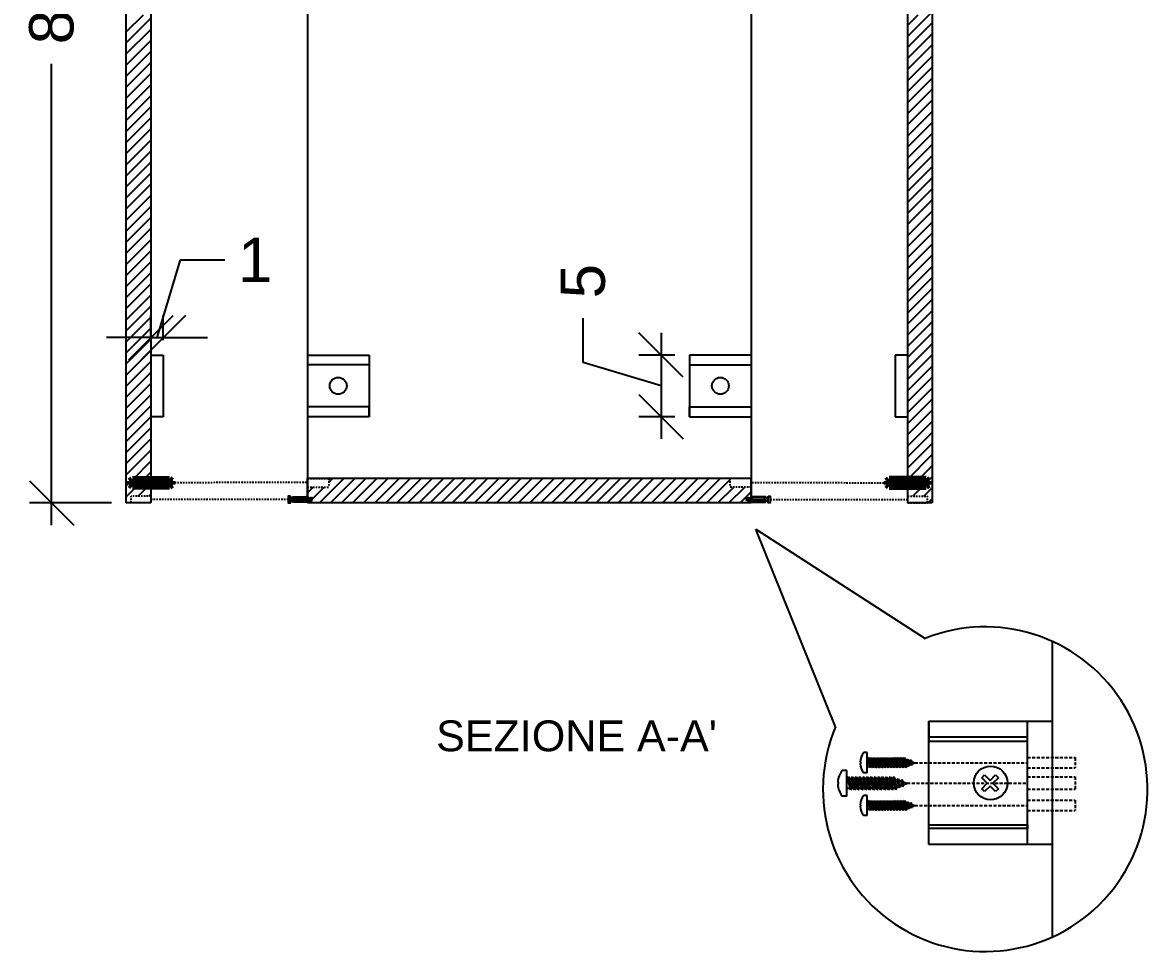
# Model space of a CAD drawing. Header units: millimetres. Extents: x 923 to 1322, y 1688 to 1967.
# Drawn here: x 1074.1 to 1165.4, y 1815.6 to 1891 of the extents above; entities that cross this region are included whole.
import ezdxf

# ---------------------------------------------------------------- set-up
doc = ezdxf.new("R2010")
doc.units = ezdxf.units.MM
doc.linetypes.add('HIDDEN', pattern=[0.375, 0.25, -0.125])
doc.linetypes.add('HIDDEN2', pattern=[0.1875, 0.125, -0.0625])
for name, color, linetype in [('ARREDI', 1, 'Continuous'), ('CAMPITURE', 4, 'Continuous'), ('DETTAGLI', 9, 'Continuous'), ('QUOTE', 3, 'Continuous'), ('TRATTEGGIO', 5, 'HIDDEN'), ('VITI E CERNIERE', 8, 'Continuous')]:
    doc.layers.add(name, color=color, linetype=linetype)
doc.styles.add('ARIAL', font='arial.ttf')
doc.dimstyles.new('TICK_36', dxfattribs={"dimtxt": 3.6, "dimasz": 3.6, "dimexe": 1.8, "dimexo": 1.2, "dimgap": 1.8, "dimtad": 0, "dimdec": 0, "dimzin": 0, "dimdsep": 46, "dimtxsty": 'ARIAL', "dimblk": 'OBLIQUE', "dimcen": 1.8, "dimdle": 1.8, "dimclrd": 256, "dimclrt": 256, "dimadec": 0, "dimazin": 0, "dimtfac": 1, "dimtdec": 0, "dimtmove": 1, "dimatfit": 3, "dimldrblk": 'OPEN90', "dimfxl": 1, "dimtfill": 1, "dimtolj": 1, "dimtzin": 0, "dimarcsym": 0})

# ---------------------------------------------------------------- blocks, each defined once
blk = doc.blocks.new('vitetassello')
at = {"layer": 'VITI E CERNIERE'}
for p, q in [((-0.13, 0.382), (-0.13, 1.582)), ((-0.13, 1.582), (-0.056, 1.582)), ((-0.13, 1.502), (0.312, 1.502)), ((-0.091, 0.462), (-0.091, 1.502)), ((-0.056, 1.758), (-0.056, 1.582)), ((-0.056, 1.582), (0.227, 1.582)), ((0.058, 0.462), (0.058, 1.502)), ((0.128, 0.462), (0.128, 1.502)), ((0.227, 1.582), (0.239, 1.582)), ((0.239, 1.758), (0.239, 1.582)), ((0.239, 1.582), (0.312, 1.582)), ((0.27, 1.502), (0.27, 0.462)), ((0.312, 1.582), (0.312, 0.382)), ((0.312, 1.502), (0.312, 1.502)), ((-0.13, 0.462), (0.312, 0.462)), ((0.312, 0.382), (-0.13, 0.382)), ((0, 0.348), (0, 0.271)), ((0, 0.212), (0, 0.136)), ((0, 0.077), (0, 0)), ((0.093, 0.462), (0.058, 0.462)), ((0.076, 0.462), (0.111, 0.462)), ((0.093, 0.462), (0.128, 0.462)), ((0.186, 0.382), (0.186, 0.357)), ((0.186, 0.298), (0.186, 0.221)), ((0.186, 0.162), (0.186, 0.086)), ((0.186, 0), (0.186, 0.027)), ((0, 0), (0.186, 0))]:
    blk.add_line(p, q, dxfattribs=at)
blk.add_lwpolyline([(0.364, 1.758), (0.364, 1.935), (-0.181, 1.935), (-0.181, 1.758)], close=True, dxfattribs=at)
for points in [[(-0.057, 0.271), (0, 0.212), (0.186, 0.162), (0.243, 0.162), (-0.057, 0.271), (0, 0.271), (0.186, 0.221), (0.243, 0.162)], [(-0.057, 0.136), (0, 0.077), (0.186, 0.027), (0.243, 0.027), (-0.057, 0.136), (0, 0.136), (0.186, 0.086), (0.243, 0.027)], [(-0.033, 0.382), (0, 0.348), (0.186, 0.298), (0.243, 0.298), (0.012, 0.382)], [(0.093, 0.382), (0.186, 0.357), (0.243, 0.298)]]:
    blk.add_lwpolyline(points, dxfattribs=at)
blk = doc.blocks.new('tassello')
at = {"layer": 'VITI E CERNIERE', "linetype": 'ByBlock', "lineweight": 100}
for p, q in [((0, 0.51), (0.21, 0.7)), ((0, 0.51), (0, 0.18)), ((0.21, 0), (0, 0.18)), ((0.21, 0.7), (3.71, 0.7)), ((0.21, 0.7), (0.21, 0)), ((0.21, 0.7), (0.21, 0.52)), ((0.21, 0.52), (0.75, 0.52)), ((0.21, 0.35), (0.9, 0.35)), ((0.9, 0.17), (0.21, 0.17)), ((0.75, 0.52), (3.71, 0.52)), ((0.9, 0.35), (0.9, 0.35)), ((0.9, 0.35), (3.71, 0.35)), ((0.9, 0.17), (3.71, 0.17)), ((3.92, 0.51), (3.71, 0.7)), ((3.71, 0.7), (3.71, 0)), ((3.71, 0), (3.92, 0.18)), ((3.92, 0.51), (3.92, 0.18)), ((3.71, 0), (0.21, 0))]:
    blk.add_line(p, q, dxfattribs=at)
blk = doc.blocks.new('_Oblique')
at = {"color": 0, "linetype": 'ByBlock', "lineweight": -2}
blk.add_line((-0.5, -0.5), (0.5, 0.5), dxfattribs=at)
blk = doc.blocks.new('*D139')
at = {"layer": 'Defpoints', "color": 0, "transparency": 16777216}
for p in [(1082.511, 1932.01), (1076.455, 1852.01), (1082.511, 1852.01)]:
    blk.add_point(p, dxfattribs=at)
at = {"layer": 'QUOTE', "lineweight": -2, "transparency": 16777216}
for p, q in [((1076.455, 1933.81), (1076.455, 1896.385)), ((1076.455, 1850.21), (1076.455, 1887.635))]:
    blk.add_line(p, q, dxfattribs=at)
at = {"layer": 'QUOTE', "color": 0, "lineweight": -2, "transparency": 16777216}
for p, q in [((1081.311, 1932.01), (1074.655, 1932.01)), ((1081.311, 1852.01), (1074.655, 1852.01))]:
    blk.add_line(p, q, dxfattribs=at)
at = {"layer": 'QUOTE', "lineweight": -2, "transparency": 16777216, "xscale": 3.6, "yscale": 3.6, "zscale": 3.6}
for p, rotation in [((1076.455, 1932.01), 90), ((1076.455, 1852.01), 270)]:
    blk.add_blockref('_Oblique', p, dxfattribs=dict(at, rotation=rotation))
at = {"layer": 'QUOTE', "transparency": 16777216, "insert": (1076.455, 1892.01), "char_height": 3.6, "attachment_point": 5, "rotation": 90, "style": 'ARIAL', "bg_fill": 3, "box_fill_scale": 1.1, "bg_fill_color": 256, "bg_fill_true_color": 13158600, "bg_fill_transparency": 0}
blk.add_mtext('\\A1;80', dxfattribs=at)
blk = doc.blocks.new('_Open90')
at = {"color": 0, "linetype": 'ByBlock', "lineweight": -2}
for p, q in [((-0.5, 0.5), (0, 0)), ((0, 0), (-1, 0)), ((0, 0), (-0.5, -0.5))]:
    blk.add_line(p, q, dxfattribs=at)
blk = doc.blocks.new('*D142')
at = {"layer": 'Defpoints', "color": 0, "transparency": 16777216}
for p in [(1085.511, 1865.424), (1084.511, 1864.01), (1085.511, 1864.01)]:
    blk.add_point(p, dxfattribs=at)
at = {"layer": 'QUOTE', "lineweight": -2, "transparency": 16777216}
for p, q in [((1085.011, 1865.424), (1086.903, 1871.731)), ((1086.903, 1871.731), (1090.503, 1871.731)), ((1084.511, 1865.424), (1080.911, 1865.424)), ((1084.511, 1865.424), (1085.511, 1865.424)), ((1084.511, 1865.424), (1085.511, 1865.424)), ((1085.511, 1865.424), (1089.111, 1865.424))]:
    blk.add_line(p, q, dxfattribs=at)
at = {"layer": 'QUOTE', "color": 0, "lineweight": -2, "transparency": 16777216}
for p, q in [((1084.511, 1865.21), (1084.511, 1867.224)), ((1085.511, 1865.21), (1085.511, 1867.224))]:
    blk.add_line(p, q, dxfattribs=at)
at = {"layer": 'QUOTE', "lineweight": -2, "transparency": 16777216, "xscale": 3.6, "yscale": 3.6, "zscale": 3.6}
blk.add_blockref('_Oblique', (1084.511, 1865.424), dxfattribs=at)
at = {"layer": 'QUOTE', "lineweight": -2, "transparency": 16777216, "xscale": 3.6, "yscale": 3.6, "zscale": 3.6, "rotation": 180}
blk.add_blockref('_Oblique', (1085.511, 1865.424), dxfattribs=at)
at = {"layer": 'QUOTE', "transparency": 16777216, "insert": (1092.966, 1871.731), "char_height": 3.6, "attachment_point": 5, "style": 'ARIAL', "bg_fill": 3, "box_fill_scale": 1.1, "bg_fill_color": 256, "bg_fill_true_color": 13158600, "bg_fill_transparency": 0}
blk.add_mtext('\\A1;1', dxfattribs=at)
blk = doc.blocks.new('*D143')
at = {"layer": 'Defpoints', "color": 0, "transparency": 16777216}
for p in [(1128.206, 1864.01), (1125.897, 1859.01), (1128.206, 1859.01)]:
    blk.add_point(p, dxfattribs=at)
at = {"layer": 'QUOTE', "lineweight": -2, "transparency": 16777216}
for p, q in [((1119.567, 1863.409), (1119.567, 1867.009)), ((1125.897, 1865.81), (1125.897, 1857.21)), ((1125.897, 1861.51), (1119.567, 1863.409))]:
    blk.add_line(p, q, dxfattribs=at)
at = {"layer": 'QUOTE', "color": 0, "lineweight": -2, "transparency": 16777216}
for p, q in [((1127.006, 1864.01), (1124.097, 1864.01)), ((1127.006, 1859.01), (1124.097, 1859.01))]:
    blk.add_line(p, q, dxfattribs=at)
at = {"layer": 'QUOTE', "lineweight": -2, "transparency": 16777216, "xscale": 3.6, "yscale": 3.6, "zscale": 3.6}
for p, rotation in [((1125.897, 1864.01), 90), ((1125.897, 1859.01), 270)]:
    blk.add_blockref('_Oblique', p, dxfattribs=dict(at, rotation=rotation))
at = {"layer": 'QUOTE', "transparency": 16777216, "insert": (1119.567, 1870.003), "char_height": 3.6, "attachment_point": 5, "rotation": 90, "style": 'ARIAL', "bg_fill": 3, "box_fill_scale": 1.1, "bg_fill_color": 256, "bg_fill_true_color": 13158600, "bg_fill_transparency": 0}
blk.add_mtext('\\A1;5', dxfattribs=at)

msp = doc.modelspace()

# ---------------------------------------------------------------- linework, layer by layer
for p, q in [((1142.625, 1831.757), (1142.334, 1831.757)), ((1142.625, 1830.117), (1142.625, 1831.757)), ((1142.1, 1831.002), (1142.044, 1831.002)), ((1142.1, 1830.871), (1142.044, 1830.871)), ((1142.1, 1830.871), (1142.1, 1831.002)), ((1142.625, 1831.246), (1142.676, 1831.246)), ((1142.738, 1831.354), (1142.676, 1831.246)), ((1142.676, 1831.246), (1142.814, 1830.628)), ((1142.738, 1831.354), (1142.801, 1831.246)), ((1142.876, 1830.52), (1142.738, 1831.354)), ((1142.801, 1831.246), (1142.917, 1831.246)), ((1142.938, 1830.628), (1142.801, 1831.246)), ((1142.979, 1831.354), (1142.917, 1831.246)), ((1142.917, 1831.246), (1143.055, 1830.628)), ((1142.979, 1831.354), (1143.042, 1831.246)), ((1143.117, 1830.52), (1142.979, 1831.354)), ((1143.042, 1831.246), (1143.158, 1831.246)), ((1143.18, 1830.628), (1143.042, 1831.246)), ((1143.221, 1831.354), (1143.158, 1831.246)), ((1143.158, 1831.246), (1143.296, 1830.628)), ((1143.221, 1831.354), (1143.283, 1831.246)), ((1143.358, 1830.52), (1143.221, 1831.354)), ((1143.283, 1831.246), (1143.399, 1831.246)), ((1143.421, 1830.628), (1143.283, 1831.246)), ((1143.462, 1831.354), (1143.399, 1831.246)), ((1143.399, 1831.246), (1143.537, 1830.628)), ((1143.462, 1831.354), (1143.524, 1831.246)), ((1143.599, 1830.52), (1143.462, 1831.354)), ((1143.524, 1831.246), (1143.64, 1831.246)), ((1143.662, 1830.628), (1143.524, 1831.246)), ((1143.703, 1831.354), (1143.64, 1831.246)), ((1143.64, 1831.246), (1143.778, 1830.628)), ((1143.703, 1831.354), (1143.765, 1831.246)), ((1143.841, 1830.52), (1143.703, 1831.354)), ((1143.765, 1831.246), (1143.882, 1831.246)), ((1143.903, 1830.628), (1143.765, 1831.246)), ((1143.944, 1831.354), (1143.882, 1831.246)), ((1143.882, 1831.246), (1144.019, 1830.628)), ((1143.944, 1831.354), (1144.006, 1831.246)), ((1144.082, 1830.52), (1143.944, 1831.354)), ((1144.006, 1831.246), (1144.123, 1831.246)), ((1144.144, 1830.628), (1144.006, 1831.246)), ((1144.185, 1831.354), (1144.123, 1831.246)), ((1144.123, 1831.246), (1144.261, 1830.628)), ((1144.185, 1831.354), (1144.248, 1831.246)), ((1144.323, 1830.52), (1144.185, 1831.354)), ((1144.248, 1831.246), (1144.364, 1831.246)), ((1144.385, 1830.628), (1144.248, 1831.246)), ((1144.426, 1831.354), (1144.364, 1831.246)), ((1144.364, 1831.246), (1144.502, 1830.628)), ((1144.426, 1831.354), (1144.489, 1831.246)), ((1144.564, 1830.52), (1144.426, 1831.354)), ((1144.489, 1831.246), (1144.605, 1831.246)), ((1144.627, 1830.628), (1144.489, 1831.246)), ((1144.667, 1831.354), (1144.605, 1831.246)), ((1144.605, 1831.246), (1144.743, 1830.628)), ((1144.668, 1831.354), (1144.73, 1831.246)), ((1144.805, 1830.52), (1144.668, 1831.354)), ((1144.73, 1831.246), (1144.846, 1831.246)), ((1144.868, 1830.628), (1144.73, 1831.246)), ((1144.909, 1831.354), (1144.846, 1831.246)), ((1144.846, 1831.246), (1144.984, 1830.628)), ((1144.909, 1831.354), (1144.971, 1831.246)), ((1145.046, 1830.52), (1144.909, 1831.354)), ((1144.971, 1831.246), (1145.087, 1831.246)), ((1145.109, 1830.628), (1144.971, 1831.246)), ((1145.15, 1831.354), (1145.087, 1831.246)), ((1145.087, 1831.246), (1145.225, 1830.628)), ((1145.15, 1831.354), (1145.212, 1831.246)), ((1145.288, 1830.52), (1145.15, 1831.354)), ((1145.212, 1831.246), (1145.329, 1831.246)), ((1145.35, 1830.628), (1145.212, 1831.246)), ((1145.391, 1831.354), (1145.329, 1831.246)), ((1145.329, 1831.246), (1145.466, 1830.628)), ((1145.391, 1831.354), (1145.453, 1831.246)), ((1145.529, 1830.52), (1145.391, 1831.354)), ((1145.453, 1831.246), (1145.57, 1831.246)), ((1145.591, 1830.628), (1145.453, 1831.246)), ((1145.632, 1831.354), (1145.57, 1831.246)), ((1145.57, 1831.246), (1145.708, 1830.628)), ((1145.632, 1831.354), (1145.705, 1831.2)), ((1145.77, 1830.52), (1145.632, 1831.354)), ((1145.705, 1831.2), (1145.857, 1831.149)), ((1145.822, 1830.673), (1145.705, 1831.2)), ((1145.902, 1831.226), (1145.839, 1831.118)), ((1145.839, 1831.118), (1145.92, 1830.755)), ((1145.983, 1830.647), (1145.902, 1831.226)), ((1145.902, 1831.226), (1145.974, 1831.073)), ((1145.953, 1831.117), (1146.105, 1831.066)), ((1146.035, 1830.801), (1145.974, 1831.073)), ((1145.983, 1830.647), (1146.035, 1830.801)), ((1146.018, 1830.751), (1146.162, 1830.808)), ((1146.151, 1831.169), (1146.101, 1831.082)), ((1146.101, 1831.082), (1146.166, 1830.792)), ((1146.216, 1830.705), (1146.151, 1831.169)), ((1146.151, 1831.169), (1146.209, 1831.046)), ((1146.216, 1830.705), (1146.166, 1830.792)), ((1146.258, 1830.828), (1146.209, 1831.046)), ((1146.212, 1831.03), (1146.481, 1830.94)), ((1146.216, 1830.705), (1146.258, 1830.828)), ((1146.254, 1830.844), (1146.482, 1830.934)), ((1140.967, 1830.315), (1140.597, 1830.315)), ((1140.967, 1828.235), (1140.967, 1830.315)), ((1142.625, 1830.117), (1142.334, 1830.117)), ((1142.625, 1830.628), (1142.814, 1830.628)), ((1142.876, 1830.52), (1142.814, 1830.628)), ((1142.876, 1830.52), (1142.938, 1830.628)), ((1142.938, 1830.628), (1143.055, 1830.628)), ((1143.117, 1830.52), (1143.055, 1830.628)), ((1143.117, 1830.52), (1143.18, 1830.628)), ((1143.18, 1830.628), (1143.296, 1830.628)), ((1143.358, 1830.52), (1143.296, 1830.628)), ((1143.358, 1830.52), (1143.421, 1830.628)), ((1143.421, 1830.628), (1143.537, 1830.628)), ((1143.599, 1830.52), (1143.537, 1830.628)), ((1143.599, 1830.52), (1143.662, 1830.628)), ((1143.662, 1830.628), (1143.778, 1830.628)), ((1143.841, 1830.52), (1143.778, 1830.628)), ((1143.841, 1830.52), (1143.903, 1830.628)), ((1143.903, 1830.628), (1144.019, 1830.628)), ((1144.082, 1830.52), (1144.019, 1830.628)), ((1144.082, 1830.52), (1144.144, 1830.628)), ((1144.144, 1830.628), (1144.261, 1830.628)), ((1144.323, 1830.52), (1144.261, 1830.628)), ((1144.323, 1830.52), (1144.385, 1830.628)), ((1144.385, 1830.628), (1144.502, 1830.628)), ((1144.564, 1830.52), (1144.502, 1830.628)), ((1144.564, 1830.52), (1144.627, 1830.628)), ((1144.627, 1830.628), (1144.743, 1830.628)), ((1144.805, 1830.52), (1144.743, 1830.628)), ((1144.805, 1830.52), (1144.868, 1830.628)), ((1144.868, 1830.628), (1144.984, 1830.628)), ((1145.046, 1830.52), (1144.984, 1830.628)), ((1145.046, 1830.52), (1145.109, 1830.628)), ((1145.109, 1830.628), (1145.225, 1830.628)), ((1145.288, 1830.52), (1145.225, 1830.628)), ((1145.288, 1830.52), (1145.35, 1830.628)), ((1145.35, 1830.628), (1145.466, 1830.628)), ((1145.529, 1830.52), (1145.466, 1830.628)), ((1145.529, 1830.52), (1145.591, 1830.628)), ((1145.591, 1830.628), (1145.708, 1830.628)), ((1145.77, 1830.52), (1145.708, 1830.628)), ((1145.77, 1830.52), (1145.822, 1830.673)), ((1145.822, 1830.673), (1145.941, 1830.72)), ((1145.983, 1830.647), (1145.92, 1830.755)), ((1146.018, 1830.751), (1146.03, 1830.755)), ((1140.301, 1829.359), (1140.23, 1829.359)), ((1140.301, 1829.192), (1140.23, 1829.192)), ((1140.301, 1829.192), (1140.301, 1829.359)), ((1140.967, 1829.667), (1141.031, 1829.667)), ((1141.11, 1829.804), (1141.031, 1829.667)), ((1141.031, 1829.667), (1141.206, 1828.884)), ((1141.11, 1829.804), (1141.19, 1829.667)), ((1141.285, 1828.747), (1141.11, 1829.804)), ((1141.19, 1829.667), (1141.337, 1829.667)), ((1141.364, 1828.884), (1141.19, 1829.667)), ((1141.416, 1829.804), (1141.337, 1829.667)), ((1141.337, 1829.667), (1141.512, 1828.884)), ((1141.416, 1829.804), (1141.495, 1829.667)), ((1141.591, 1828.747), (1141.416, 1829.804)), ((1141.495, 1829.667), (1141.643, 1829.667)), ((1141.67, 1828.884), (1141.495, 1829.667)), ((1141.722, 1829.804), (1141.643, 1829.667)), ((1141.643, 1829.667), (1141.818, 1828.884)), ((1141.722, 1829.804), (1141.801, 1829.667)), ((1141.897, 1828.747), (1141.722, 1829.804)), ((1141.801, 1829.667), (1141.949, 1829.667)), ((1141.976, 1828.884), (1141.801, 1829.667)), ((1142.028, 1829.804), (1141.949, 1829.667)), ((1141.949, 1829.667), (1142.124, 1828.884)), ((1142.028, 1829.804), (1142.107, 1829.667)), ((1142.203, 1828.747), (1142.028, 1829.804)), ((1142.107, 1829.667), (1142.255, 1829.667)), ((1142.282, 1828.884), (1142.107, 1829.667)), ((1142.334, 1829.804), (1142.255, 1829.667)), ((1142.255, 1829.667), (1142.43, 1828.884)), ((1142.334, 1829.804), (1142.413, 1829.667)), ((1142.509, 1828.747), (1142.334, 1829.804)), ((1142.413, 1829.667), (1142.561, 1829.667)), ((1142.588, 1828.884), (1142.413, 1829.667)), ((1142.64, 1829.804), (1142.561, 1829.667)), ((1142.561, 1829.667), (1142.736, 1828.884)), ((1142.64, 1829.804), (1142.719, 1829.667)), ((1142.815, 1828.747), (1142.64, 1829.804)), ((1142.719, 1829.667), (1142.867, 1829.667)), ((1142.894, 1828.884), (1142.719, 1829.667)), ((1142.946, 1829.804), (1142.867, 1829.667)), ((1142.867, 1829.667), (1143.042, 1828.884)), ((1142.946, 1829.804), (1143.025, 1829.667)), ((1143.121, 1828.747), (1142.946, 1829.804)), ((1143.025, 1829.667), (1143.173, 1829.667)), ((1143.2, 1828.884), (1143.025, 1829.667)), ((1143.252, 1829.804), (1143.173, 1829.667)), ((1143.173, 1829.667), (1143.348, 1828.884)), ((1143.252, 1829.804), (1143.331, 1829.667)), ((1143.427, 1828.747), (1143.252, 1829.804)), ((1143.331, 1829.667), (1143.479, 1829.667)), ((1143.506, 1828.884), (1143.331, 1829.667)), ((1143.558, 1829.804), (1143.479, 1829.667)), ((1143.479, 1829.667), (1143.653, 1828.884)), ((1143.558, 1829.804), (1143.637, 1829.667)), ((1143.733, 1828.747), (1143.558, 1829.804)), ((1143.637, 1829.667), (1143.785, 1829.667)), ((1143.812, 1828.884), (1143.637, 1829.667)), ((1143.864, 1829.804), (1143.785, 1829.667)), ((1143.785, 1829.667), (1143.959, 1828.884)), ((1143.864, 1829.804), (1143.943, 1829.667)), ((1144.039, 1828.747), (1143.864, 1829.804)), ((1143.943, 1829.667), (1144.09, 1829.667)), ((1144.118, 1828.884), (1143.943, 1829.667)), ((1144.17, 1829.804), (1144.09, 1829.667)), ((1144.09, 1829.667), (1144.265, 1828.884)), ((1144.17, 1829.804), (1144.249, 1829.667)), ((1144.344, 1828.747), (1144.17, 1829.804)), ((1144.249, 1829.667), (1144.396, 1829.667)), ((1144.424, 1828.884), (1144.249, 1829.667)), ((1144.476, 1829.804), (1144.396, 1829.667)), ((1144.396, 1829.667), (1144.571, 1828.884)), ((1144.476, 1829.804), (1144.555, 1829.667)), ((1144.65, 1828.747), (1144.476, 1829.804)), ((1144.555, 1829.667), (1144.702, 1829.667)), ((1144.729, 1828.884), (1144.555, 1829.667)), ((1144.781, 1829.804), (1144.702, 1829.667)), ((1144.702, 1829.667), (1144.877, 1828.884)), ((1144.781, 1829.804), (1144.873, 1829.61)), ((1144.956, 1828.747), (1144.781, 1829.804)), ((1144.873, 1829.61), (1145.067, 1829.545)), ((1145.023, 1828.941), (1144.873, 1829.61)), ((1145.023, 1828.941), (1145.173, 1829)), ((1145.123, 1829.643), (1145.044, 1829.506)), ((1145.044, 1829.506), (1145.147, 1829.045)), ((1145.226, 1828.908), (1145.123, 1829.643)), ((1145.123, 1829.643), (1145.215, 1829.448)), ((1145.226, 1828.908), (1145.147, 1829.045)), ((1145.189, 1829.504), (1145.381, 1829.44)), ((1145.293, 1829.102), (1145.215, 1829.448)), ((1145.226, 1828.908), (1145.293, 1829.102)), ((1145.271, 1829.039), (1145.454, 1829.111)), ((1145.271, 1829.039), (1145.286, 1829.045)), ((1145.44, 1829.569), (1145.376, 1829.46)), ((1145.376, 1829.46), (1145.459, 1829.091)), ((1145.522, 1828.981), (1145.44, 1829.569)), ((1145.44, 1829.569), (1145.513, 1829.414)), ((1145.522, 1828.981), (1145.459, 1829.091)), ((1145.575, 1829.137), (1145.513, 1829.414)), ((1145.518, 1829.394), (1145.859, 1829.279)), ((1145.522, 1828.981), (1145.575, 1829.137)), ((1145.57, 1829.157), (1145.859, 1829.271)), ((1140.967, 1828.235), (1140.597, 1828.235)), ((1140.967, 1828.884), (1141.206, 1828.884)), ((1141.285, 1828.747), (1141.206, 1828.884)), ((1141.285, 1828.747), (1141.364, 1828.884)), ((1141.364, 1828.884), (1141.512, 1828.884)), ((1141.591, 1828.747), (1141.512, 1828.884)), ((1141.591, 1828.747), (1141.67, 1828.884)), ((1141.67, 1828.884), (1141.818, 1828.884)), ((1141.897, 1828.747), (1141.818, 1828.884)), ((1141.897, 1828.747), (1141.976, 1828.884)), ((1141.976, 1828.884), (1142.124, 1828.884)), ((1142.203, 1828.747), (1142.124, 1828.884)), ((1142.203, 1828.747), (1142.282, 1828.884)), ((1142.282, 1828.884), (1142.43, 1828.884)), ((1142.625, 1828.292), (1142.334, 1828.292)), ((1142.509, 1828.747), (1142.43, 1828.884)), ((1142.509, 1828.747), (1142.588, 1828.884)), ((1142.588, 1828.884), (1142.736, 1828.884)), ((1142.625, 1826.652), (1142.625, 1828.292)), ((1142.815, 1828.747), (1142.736, 1828.884)), ((1142.815, 1828.747), (1142.894, 1828.884)), ((1142.894, 1828.884), (1143.042, 1828.884)), ((1143.121, 1828.747), (1143.042, 1828.884)), ((1143.121, 1828.747), (1143.2, 1828.884)), ((1143.2, 1828.884), (1143.348, 1828.884)), ((1143.427, 1828.747), (1143.348, 1828.884)), ((1143.427, 1828.747), (1143.506, 1828.884)), ((1143.506, 1828.884), (1143.653, 1828.884)), ((1143.733, 1828.747), (1143.653, 1828.884)), ((1143.733, 1828.747), (1143.812, 1828.884)), ((1143.812, 1828.884), (1143.959, 1828.884)), ((1144.039, 1828.747), (1143.959, 1828.884)), ((1144.039, 1828.747), (1144.118, 1828.884)), ((1144.118, 1828.884), (1144.265, 1828.884)), ((1144.344, 1828.747), (1144.265, 1828.884)), ((1144.344, 1828.747), (1144.424, 1828.884)), ((1144.424, 1828.884), (1144.571, 1828.884)), ((1144.65, 1828.747), (1144.571, 1828.884)), ((1144.65, 1828.747), (1144.729, 1828.884)), ((1144.729, 1828.884), (1144.877, 1828.884)), ((1144.956, 1828.747), (1144.877, 1828.884)), ((1144.956, 1828.747), (1145.023, 1828.941)), ((1142.1, 1827.538), (1142.044, 1827.538)), ((1142.1, 1827.407), (1142.044, 1827.407)), ((1142.1, 1827.407), (1142.1, 1827.538)), ((1142.625, 1827.781), (1142.676, 1827.781)), ((1142.625, 1827.164), (1142.814, 1827.164)), ((1142.738, 1827.889), (1142.676, 1827.781)), ((1142.676, 1827.781), (1142.814, 1827.164)), ((1142.738, 1827.889), (1142.801, 1827.781)), ((1142.876, 1827.055), (1142.738, 1827.889)), ((1142.801, 1827.781), (1142.917, 1827.781)), ((1142.938, 1827.164), (1142.801, 1827.781)), ((1142.876, 1827.055), (1142.814, 1827.164)), ((1142.876, 1827.055), (1142.938, 1827.164)), ((1142.979, 1827.889), (1142.917, 1827.781)), ((1142.917, 1827.781), (1143.055, 1827.164)), ((1142.938, 1827.164), (1143.055, 1827.164)), ((1142.979, 1827.889), (1143.042, 1827.781)), ((1143.117, 1827.055), (1142.979, 1827.889)), ((1143.042, 1827.781), (1143.158, 1827.781)), ((1143.18, 1827.164), (1143.042, 1827.781)), ((1143.117, 1827.055), (1143.055, 1827.164)), ((1143.117, 1827.055), (1143.18, 1827.164)), ((1143.221, 1827.889), (1143.158, 1827.781)), ((1143.158, 1827.781), (1143.296, 1827.164)), ((1143.18, 1827.164), (1143.296, 1827.164)), ((1143.221, 1827.889), (1143.283, 1827.781)), ((1143.358, 1827.055), (1143.221, 1827.889)), ((1143.283, 1827.781), (1143.399, 1827.781)), ((1143.421, 1827.164), (1143.283, 1827.781)), ((1143.358, 1827.055), (1143.296, 1827.164)), ((1143.358, 1827.055), (1143.421, 1827.164)), ((1143.462, 1827.889), (1143.399, 1827.781)), ((1143.399, 1827.781), (1143.537, 1827.164)), ((1143.421, 1827.164), (1143.537, 1827.164)), ((1143.462, 1827.889), (1143.524, 1827.781)), ((1143.599, 1827.055), (1143.462, 1827.889)), ((1143.524, 1827.781), (1143.64, 1827.781)), ((1143.662, 1827.164), (1143.524, 1827.781)), ((1143.599, 1827.055), (1143.537, 1827.164)), ((1143.599, 1827.055), (1143.662, 1827.164)), ((1143.703, 1827.889), (1143.64, 1827.781)), ((1143.64, 1827.781), (1143.778, 1827.164)), ((1143.662, 1827.164), (1143.778, 1827.164)), ((1143.703, 1827.889), (1143.765, 1827.781)), ((1143.841, 1827.055), (1143.703, 1827.889)), ((1143.765, 1827.781), (1143.882, 1827.781)), ((1143.903, 1827.164), (1143.765, 1827.781)), ((1143.841, 1827.055), (1143.778, 1827.164)), ((1143.841, 1827.055), (1143.903, 1827.164)), ((1143.944, 1827.889), (1143.882, 1827.781)), ((1143.882, 1827.781), (1144.019, 1827.164)), ((1143.903, 1827.164), (1144.019, 1827.164)), ((1143.944, 1827.889), (1144.006, 1827.781)), ((1144.082, 1827.055), (1143.944, 1827.889)), ((1144.006, 1827.781), (1144.123, 1827.781)), ((1144.144, 1827.164), (1144.006, 1827.781)), ((1144.082, 1827.055), (1144.019, 1827.164)), ((1144.082, 1827.055), (1144.144, 1827.164)), ((1144.185, 1827.889), (1144.123, 1827.781)), ((1144.123, 1827.781), (1144.261, 1827.164)), ((1144.144, 1827.164), (1144.261, 1827.164)), ((1144.185, 1827.889), (1144.248, 1827.781)), ((1144.323, 1827.055), (1144.185, 1827.889)), ((1144.248, 1827.781), (1144.364, 1827.781)), ((1144.385, 1827.164), (1144.248, 1827.781)), ((1144.323, 1827.055), (1144.261, 1827.164)), ((1144.323, 1827.055), (1144.385, 1827.164)), ((1144.426, 1827.889), (1144.364, 1827.781)), ((1144.364, 1827.781), (1144.502, 1827.164)), ((1144.385, 1827.164), (1144.502, 1827.164)), ((1144.426, 1827.889), (1144.489, 1827.781)), ((1144.564, 1827.055), (1144.426, 1827.889)), ((1144.489, 1827.781), (1144.605, 1827.781)), ((1144.627, 1827.164), (1144.489, 1827.781)), ((1144.564, 1827.055), (1144.502, 1827.164)), ((1144.564, 1827.055), (1144.627, 1827.164)), ((1144.667, 1827.889), (1144.605, 1827.781)), ((1144.605, 1827.781), (1144.743, 1827.164)), ((1144.627, 1827.164), (1144.743, 1827.164)), ((1144.668, 1827.889), (1144.73, 1827.781)), ((1144.805, 1827.055), (1144.668, 1827.889)), ((1144.73, 1827.781), (1144.846, 1827.781)), ((1144.868, 1827.164), (1144.73, 1827.781)), ((1144.805, 1827.055), (1144.743, 1827.164)), ((1144.805, 1827.055), (1144.868, 1827.164)), ((1144.909, 1827.889), (1144.846, 1827.781)), ((1144.846, 1827.781), (1144.984, 1827.164)), ((1144.868, 1827.164), (1144.984, 1827.164)), ((1144.909, 1827.889), (1144.971, 1827.781)), ((1145.046, 1827.055), (1144.909, 1827.889)), ((1144.971, 1827.781), (1145.087, 1827.781)), ((1145.109, 1827.164), (1144.971, 1827.781)), ((1145.046, 1827.055), (1144.984, 1827.164)), ((1145.046, 1827.055), (1145.109, 1827.164)), ((1145.15, 1827.889), (1145.087, 1827.781)), ((1145.087, 1827.781), (1145.225, 1827.164)), ((1145.109, 1827.164), (1145.225, 1827.164)), ((1145.15, 1827.889), (1145.212, 1827.781)), ((1145.288, 1827.055), (1145.15, 1827.889)), ((1145.212, 1827.781), (1145.329, 1827.781)), ((1145.35, 1827.164), (1145.212, 1827.781)), ((1145.288, 1827.055), (1145.225, 1827.164)), ((1145.288, 1827.055), (1145.35, 1827.164)), ((1145.391, 1827.889), (1145.329, 1827.781)), ((1145.329, 1827.781), (1145.466, 1827.164)), ((1145.35, 1827.164), (1145.466, 1827.164)), ((1145.391, 1827.889), (1145.453, 1827.781)), ((1145.529, 1827.055), (1145.391, 1827.889)), ((1145.453, 1827.781), (1145.57, 1827.781)), ((1145.591, 1827.164), (1145.453, 1827.781)), ((1145.529, 1827.055), (1145.466, 1827.164)), ((1145.529, 1827.055), (1145.591, 1827.164)), ((1145.632, 1827.889), (1145.57, 1827.781)), ((1145.57, 1827.781), (1145.708, 1827.164)), ((1145.591, 1827.164), (1145.708, 1827.164)), ((1145.632, 1827.889), (1145.705, 1827.736)), ((1145.77, 1827.055), (1145.632, 1827.889)), ((1145.705, 1827.736), (1145.857, 1827.685)), ((1145.822, 1827.209), (1145.705, 1827.736)), ((1145.77, 1827.055), (1145.708, 1827.164)), ((1145.77, 1827.055), (1145.822, 1827.209)), ((1145.822, 1827.209), (1145.941, 1827.255)), ((1145.902, 1827.762), (1145.839, 1827.654)), ((1145.839, 1827.654), (1145.92, 1827.291)), ((1145.983, 1827.183), (1145.902, 1827.762)), ((1145.902, 1827.762), (1145.974, 1827.609)), ((1145.983, 1827.183), (1145.92, 1827.291)), ((1145.953, 1827.652), (1146.105, 1827.602)), ((1146.035, 1827.336), (1145.974, 1827.609)), ((1145.983, 1827.183), (1146.035, 1827.336)), ((1146.018, 1827.286), (1146.162, 1827.343)), ((1146.018, 1827.286), (1146.03, 1827.291)), ((1146.151, 1827.704), (1146.101, 1827.617)), ((1146.101, 1827.617), (1146.166, 1827.327)), ((1146.216, 1827.241), (1146.151, 1827.704)), ((1146.151, 1827.704), (1146.209, 1827.581)), ((1146.216, 1827.241), (1146.166, 1827.327)), ((1146.258, 1827.363), (1146.209, 1827.581)), ((1146.212, 1827.566), (1146.481, 1827.475)), ((1146.216, 1827.241), (1146.258, 1827.363)), ((1146.254, 1827.379), (1146.482, 1827.469)), ((1142.625, 1826.652), (1142.334, 1826.652))]:
    msp.add_line(p, q)
for centre, radius, start, end in [((1143.342, 1830.937), 1.3, 140.88035, 177.10675), ((1143.342, 1830.937), 1.3, 182.89325, 219.11965), ((1146.48, 1830.937), 0.00347, 291.53636, 71.47973), ((1141.876, 1829.275), 1.649, 140.88035, 177.10675), ((1141.876, 1829.275), 1.649, 182.89325, 219.11965), ((1145.857, 1829.275), 0.00441, 291.53636, 71.47973), ((1143.342, 1827.472), 1.3, 140.88035, 177.10675), ((1143.342, 1827.472), 1.3, 182.89325, 219.11965), ((1146.48, 1827.472), 0.00347, 291.53636, 71.47973)]:
    msp.add_arc(centre, radius, start, end)
at = {"layer": 'ARREDI'}
for p, q in [((1082.511, 1852.01), (1082.511, 1932.01)), ((1084.511, 1932.01), (1084.511, 1852.01)), ((1145.901, 1932.01), (1145.901, 1852.01)), ((1147.901, 1932.01), (1147.901, 1852.01)), ((1097.206, 1930.01), (1097.206, 1854.01)), ((1133.206, 1930.01), (1133.206, 1854.01)), ((1097.206, 1854.01), (1133.206, 1854.01)), ((1097.206, 1852.01), (1097.206, 1854.01)), ((1097.206, 1854.01), (1097.206, 1853.698)), ((1097.206, 1853.698), (1097.206, 1852.323)), ((1133.206, 1854.01), (1133.206, 1852.01)), ((1133.206, 1852.01), (1133.206, 1854.01)), ((1133.206, 1853.698), (1133.206, 1852.323)), ((1133.206, 1853.698), (1133.206, 1852.323)), ((1084.511, 1852.01), (1082.511, 1852.01)), ((1133.206, 1852.01), (1097.206, 1852.01)), ((1147.901, 1852.01), (1145.901, 1852.01)), ((1157.628, 1840.784), (1157.628, 1816.802))]:
    msp.add_line(p, q, dxfattribs=at)
at = {"layer": 'CAMPITURE', "linetype": 'Continuous'}
for p, q in [((1082.511, 1890.225), (1083.901, 1891.615)), ((1082.511, 1889.327), (1084.511, 1891.327)), ((1145.901, 1889.855), (1147.901, 1891.855)), ((1145.901, 1890.753), (1146.763, 1891.615)), ((1082.511, 1888.429), (1084.511, 1890.429)), ((1145.901, 1888.957), (1147.901, 1890.957)), ((1082.511, 1887.531), (1084.511, 1889.531)), ((1145.901, 1888.059), (1147.901, 1890.059)), ((1082.511, 1886.633), (1084.511, 1888.633)), ((1145.901, 1887.161), (1147.901, 1889.161)), ((1082.511, 1885.735), (1084.511, 1887.735)), ((1145.901, 1886.263), (1147.901, 1888.263)), ((1145.901, 1885.365), (1147.901, 1887.365)), ((1082.511, 1884.837), (1084.511, 1886.837)), ((1145.901, 1884.467), (1147.901, 1886.467)), ((1082.511, 1883.939), (1084.511, 1885.939)), ((1145.901, 1883.569), (1147.901, 1885.569)), ((1082.511, 1883.041), (1084.511, 1885.041)), ((1145.901, 1882.671), (1147.901, 1884.671)), ((1082.511, 1882.143), (1084.511, 1884.143)), ((1145.901, 1881.773), (1147.901, 1883.773)), ((1082.511, 1881.245), (1084.511, 1883.245)), ((1145.901, 1880.875), (1147.901, 1882.875)), ((1082.511, 1880.347), (1084.511, 1882.347)), ((1145.901, 1879.977), (1147.901, 1881.977)), ((1082.511, 1879.449), (1084.511, 1881.449)), ((1145.901, 1879.079), (1147.901, 1881.079)), ((1082.511, 1878.551), (1084.511, 1880.551)), ((1145.901, 1878.181), (1147.901, 1880.181)), ((1082.511, 1877.653), (1084.511, 1879.653)), ((1145.901, 1877.283), (1147.901, 1879.283)), ((1082.511, 1876.755), (1084.511, 1878.755)), ((1145.901, 1876.385), (1147.901, 1878.385)), ((1082.511, 1875.857), (1084.511, 1877.857)), ((1145.901, 1875.487), (1147.901, 1877.487)), ((1082.511, 1874.959), (1084.511, 1876.959)), ((1145.901, 1874.589), (1147.901, 1876.589)), ((1082.511, 1874.061), (1084.511, 1876.061)), ((1145.901, 1873.691), (1147.901, 1875.691)), ((1082.511, 1873.163), (1084.511, 1875.163)), ((1145.901, 1872.793), (1147.901, 1874.793)), ((1082.511, 1872.265), (1084.511, 1874.265)), ((1145.901, 1871.895), (1147.901, 1873.895)), ((1082.511, 1871.367), (1084.511, 1873.367)), ((1145.901, 1870.997), (1147.901, 1872.997)), ((1082.511, 1870.469), (1084.511, 1872.469)), ((1145.901, 1870.099), (1147.901, 1872.099)), ((1082.511, 1869.571), (1084.511, 1871.571)), ((1145.901, 1869.201), (1147.901, 1871.201)), ((1082.511, 1868.673), (1084.511, 1870.673)), ((1145.901, 1868.303), (1147.901, 1870.303)), ((1082.511, 1867.775), (1084.511, 1869.775)), ((1145.901, 1867.405), (1147.901, 1869.405)), ((1082.511, 1866.876), (1084.511, 1868.876)), ((1145.901, 1866.507), (1147.901, 1868.507)), ((1082.511, 1865.978), (1084.511, 1867.978)), ((1145.901, 1865.609), (1147.901, 1867.609)), ((1082.511, 1865.08), (1084.511, 1867.08)), ((1145.901, 1864.711), (1147.901, 1866.711)), ((1082.511, 1864.182), (1084.511, 1866.182)), ((1145.901, 1863.813), (1147.901, 1865.813)), ((1082.511, 1863.284), (1084.511, 1865.284)), ((1145.901, 1862.915), (1147.901, 1864.915)), ((1082.511, 1862.386), (1084.511, 1864.386)), ((1145.901, 1862.017), (1147.901, 1864.017)), ((1082.511, 1861.488), (1084.511, 1863.488)), ((1145.901, 1861.119), (1147.901, 1863.119)), ((1082.511, 1860.59), (1084.511, 1862.59)), ((1145.901, 1860.221), (1147.901, 1862.221)), ((1082.511, 1859.692), (1084.511, 1861.692)), ((1145.901, 1859.323), (1147.901, 1861.323)), ((1082.511, 1858.794), (1084.511, 1860.794)), ((1145.901, 1858.424), (1147.901, 1860.424)), ((1082.511, 1857.896), (1084.511, 1859.896)), ((1145.901, 1857.526), (1147.901, 1859.526)), ((1082.511, 1856.998), (1084.511, 1858.998)), ((1145.901, 1856.628), (1147.901, 1858.628)), ((1082.511, 1856.1), (1084.511, 1858.1)), ((1145.901, 1855.73), (1147.901, 1857.73)), ((1082.511, 1855.202), (1084.511, 1857.202)), ((1145.901, 1854.832), (1147.901, 1856.832)), ((1082.511, 1854.304), (1084.511, 1856.304)), ((1145.92, 1853.953), (1147.901, 1855.934)), ((1083.058, 1853.953), (1084.511, 1855.406)), ((1083.956, 1853.953), (1084.511, 1854.508)), ((1146.818, 1853.953), (1147.901, 1855.036)), ((1082.511, 1853.406), (1082.827, 1853.722)), ((1098.178, 1852.01), (1100.178, 1854.01)), ((1098.933, 1853.664), (1099.279, 1854.01)), ((1099.076, 1852.01), (1101.076, 1854.01)), ((1099.974, 1852.01), (1101.974, 1854.01)), ((1100.872, 1852.01), (1102.872, 1854.01)), ((1101.77, 1852.01), (1103.77, 1854.01)), ((1102.668, 1852.01), (1104.668, 1854.01)), ((1103.566, 1852.01), (1105.566, 1854.01)), ((1104.464, 1852.01), (1106.464, 1854.01)), ((1105.362, 1852.01), (1107.362, 1854.01)), ((1106.26, 1852.01), (1108.26, 1854.01)), ((1107.158, 1852.01), (1109.158, 1854.01)), ((1108.056, 1852.01), (1110.056, 1854.01)), ((1108.954, 1852.01), (1110.954, 1854.01)), ((1109.852, 1852.01), (1111.852, 1854.01)), ((1110.75, 1852.01), (1112.75, 1854.01)), ((1111.648, 1852.01), (1113.648, 1854.01)), ((1112.546, 1852.01), (1114.546, 1854.01)), ((1113.444, 1852.01), (1115.444, 1854.01)), ((1114.342, 1852.01), (1116.342, 1854.01)), ((1115.24, 1852.01), (1117.24, 1854.01)), ((1116.138, 1852.01), (1118.138, 1854.01)), ((1117.036, 1852.01), (1119.036, 1854.01)), ((1117.934, 1852.01), (1119.934, 1854.01)), ((1118.832, 1852.01), (1120.832, 1854.01)), ((1119.73, 1852.01), (1121.73, 1854.01)), ((1120.628, 1852.01), (1122.628, 1854.01)), ((1121.526, 1852.01), (1123.526, 1854.01)), ((1122.424, 1852.01), (1124.424, 1854.01)), ((1123.322, 1852.01), (1125.322, 1854.01)), ((1124.22, 1852.01), (1126.22, 1854.01)), ((1125.118, 1852.01), (1127.118, 1854.01)), ((1126.016, 1852.01), (1128.016, 1854.01)), ((1126.914, 1852.01), (1128.914, 1854.01)), ((1127.812, 1852.01), (1129.812, 1854.01)), ((1128.71, 1852.01), (1130.71, 1854.01)), ((1129.608, 1852.01), (1131.475, 1853.877)), ((1147.567, 1853.805), (1147.901, 1854.138)), ((1082.511, 1852.508), (1083.354, 1853.351)), ((1083.466, 1852.565), (1084.252, 1853.351)), ((1084.364, 1852.565), (1084.511, 1852.712)), ((1097.206, 1852.835), (1097.675, 1853.304)), ((1097.588, 1852.318), (1098.573, 1853.304)), ((1130.506, 1852.01), (1131.8, 1853.304)), ((1131.404, 1852.01), (1132.698, 1853.304)), ((1132.302, 1852.01), (1133.206, 1852.914)), ((1145.901, 1853.036), (1146.216, 1853.351)), ((1146.328, 1852.565), (1147.114, 1853.351)), ((1147.226, 1852.565), (1147.901, 1853.24)), ((1097.279, 1852.01), (1097.452, 1852.183)), ((1133.201, 1852.01), (1133.206, 1852.016)), ((1147.569, 1852.01), (1147.901, 1852.342))]:
    msp.add_line(p, q, dxfattribs=at)
at = {"layer": 'DETTAGLI'}
for p, q in [((1133.586, 1849.873), (1147.313, 1841.02)), ((1140.04, 1833.855), (1133.586, 1849.873))]:
    msp.add_line(p, q, dxfattribs=at)
msp.add_arc((1152.193, 1828.793), 13.165, 157.38811, 111.75773, dxfattribs=at)
at = {"layer": 'TRATTEGGIO', "linetype": 'HIDDEN2'}
for p, q in [((1097.133, 1853.681), (1086.328, 1853.647)), ((1097.206, 1853.993), (1098.933, 1853.993)), ((1098.933, 1853.993), (1098.933, 1853.312)), ((1131.475, 1853.993), (1131.475, 1853.312)), ((1133.202, 1853.993), (1131.475, 1853.993)), ((1133.275, 1853.681), (1144.08, 1853.647)), ((1097.206, 1853.304), (1098.933, 1853.304)), ((1133.202, 1853.304), (1131.475, 1853.304)), ((1084.511, 1852.565), (1082.911, 1852.565)), ((1082.911, 1852.021), (1082.911, 1852.565)), ((1084.511, 1852.021), (1082.911, 1852.021)), ((1095.653, 1852.293), (1084.509, 1852.293)), ((1134.755, 1852.293), (1145.9, 1852.293)), ((1145.898, 1852.565), (1147.498, 1852.565)), ((1145.898, 1852.021), (1147.498, 1852.021)), ((1147.498, 1852.021), (1147.498, 1852.565))]:
    msp.add_line(p, q, dxfattribs=at)
at = {"layer": 'TRATTEGGIO'}
for p, q in [((1146.484, 1830.937), (1155.628, 1830.937)), ((1155.628, 1831.354), (1157.628, 1831.354)), ((1155.628, 1831.354), (1159.484, 1831.354)), ((1155.628, 1830.937), (1155.628, 1830.937)), ((1159.484, 1831.354), (1159.484, 1830.52)), ((1155.628, 1830.52), (1159.484, 1830.52)), ((1145.859, 1829.279), (1155.628, 1829.275)), ((1155.628, 1829.804), (1159.484, 1829.804)), ((1159.484, 1829.804), (1159.484, 1828.793)), ((1155.628, 1828.786), (1159.484, 1828.793)), ((1146.481, 1827.475), (1155.625, 1827.475)), ((1146.482, 1827.469), (1155.628, 1827.469)), ((1155.625, 1827.892), (1157.625, 1827.892)), ((1155.625, 1827.892), (1159.482, 1827.892)), ((1159.482, 1827.892), (1159.482, 1827.059)), ((1155.625, 1827.059), (1159.482, 1827.059))]:
    msp.add_line(p, q, dxfattribs=at)
at = {"layer": 'VITI E CERNIERE'}
for p, q in [((1084.511, 1864.01), (1085.511, 1864.01)), ((1085.511, 1864.01), (1085.511, 1859.01)), ((1097.206, 1864.01), (1102.206, 1864.01)), ((1102.206, 1864.01), (1102.206, 1859.01)), ((1102.206, 1864.01), (1102.206, 1863.21)), ((1133.206, 1864.01), (1128.206, 1864.01)), ((1128.206, 1864.01), (1128.206, 1859.01)), ((1128.206, 1864.01), (1128.206, 1863.21)), ((1133.206, 1864.01), (1132.206, 1864.01)), ((1145.901, 1864.01), (1144.901, 1864.01)), ((1144.901, 1864.01), (1144.901, 1859.01)), ((1102.206, 1863.21), (1097.206, 1863.21)), ((1128.206, 1863.21), (1133.206, 1863.21)), ((1102.206, 1859.81), (1097.206, 1859.81)), ((1102.206, 1859.01), (1102.206, 1859.81)), ((1128.206, 1859.01), (1128.206, 1859.81)), ((1128.206, 1859.81), (1133.206, 1859.81)), ((1085.511, 1859.01), (1084.511, 1859.01)), ((1102.206, 1859.01), (1097.206, 1859.01)), ((1128.206, 1859.01), (1133.206, 1859.01)), ((1144.901, 1859.01), (1145.901, 1859.01)), ((1147.628, 1824.3), (1147.628, 1834.3)), ((1147.628, 1834.3), (1157.628, 1834.3)), ((1147.628, 1834.3), (1147.628, 1832.7)), ((1155.628, 1824.3), (1155.628, 1834.3)), ((1155.628, 1833), (1147.628, 1833)), ((1147.628, 1832.7), (1155.628, 1832.7)), ((1155.628, 1832.7), (1155.628, 1833)), ((1151.906, 1829.726), (1152.132, 1829.952)), ((1152.132, 1829.952), (1152.583, 1829.501)), ((1152.583, 1829.501), (1153.034, 1829.952)), ((1153.034, 1829.952), (1153.259, 1829.726)), ((1152.357, 1829.275), (1151.906, 1829.726)), ((1151.906, 1828.825), (1152.357, 1829.275)), ((1152.583, 1829.05), (1152.132, 1828.599)), ((1153.034, 1828.599), (1152.583, 1829.05)), ((1153.259, 1829.726), (1152.808, 1829.275)), ((1152.808, 1829.275), (1153.259, 1828.825)), ((1152.132, 1828.599), (1151.906, 1828.825)), ((1153.259, 1828.825), (1153.034, 1828.599)), ((1147.628, 1825.9), (1155.628, 1825.9)), ((1147.628, 1824.3), (1147.628, 1825.9)), ((1155.628, 1825.6), (1147.628, 1825.6)), ((1155.628, 1825.9), (1155.628, 1825.6)), ((1157.628, 1824.3), (1147.628, 1824.3))]:
    msp.add_line(p, q, dxfattribs=at)
for centre, radius in [((1099.706, 1861.51), 0.685), ((1130.706, 1861.51), 0.685), ((1152.628, 1829.3), 1.37)]:
    msp.add_circle(centre, radius, dxfattribs=at)

# ---------------------------------------------------------------- block references
at = {"layer": 'VITI E CERNIERE', "yscale": 0.859906739784492, "zscale": 0.859906739784492}
for p, xscale in [((1082.827, 1853.351), 0.859906739784492), ((1147.582, 1853.351), -0.859906739784492)]:
    msp.add_blockref('tassello', p, dxfattribs=dict(at, xscale=xscale))
at = {"layer": 'VITI E CERNIERE', "rotation": 89.99999999999999}
msp.add_blockref('vitetassello', (1097.588, 1852.201), dxfattribs=at)
at = {"layer": 'VITI E CERNIERE', "xscale": -1, "rotation": 270}
msp.add_blockref('vitetassello', (1132.821, 1852.201), dxfattribs=at)

# ---------------------------------------------------------------- texts
at = {"layer": 'QUOTE', "insert": (1107.647, 1834.371), "char_height": 2.5, "attachment_point": 1, "style": 'ARIAL'}
msp.add_mtext_dynamic_manual_height_columns("SEZIONE A-A'", width=61.53805, gutter_width=12.5, heights=[0], dxfattribs=at)

# ---------------------------------------------------------------- next in the draw order: dimensions: what is measured, and where the dimension line sits
at = {"layer": 'QUOTE'}
for base, p1, p2, picture, middle in [((1076.455, 1852.01), (1082.511, 1932.01), (1082.511, 1852.01), '*D139', (1076.455, 1892.01)), ((1125.897, 1859.01), (1128.206, 1864.01), (1128.206, 1859.01), '*D143', (1119.567, 1868.809))]:
    dim = msp.add_linear_dim(base=base, p1=p1, p2=p2, angle=90, dimstyle='TICK_36', dxfattribs=at)
    dim.commit()
    dim.dimension.update_dxf_attribs({"geometry": picture, "text_midpoint": middle})

# ---------------------------------------------------------------- next in the draw order: dimensions: what is measured, and where the dimension line sits
dim = msp.add_linear_dim(base=(1085.511, 1865.424), p1=(1084.511, 1864.01), p2=(1085.511, 1864.01), dimstyle='TICK_36', dxfattribs=at)
dim.commit()
dim.dimension.update_dxf_attribs({"geometry": '*D142', "text_midpoint": (1092.303, 1871.731)})

doc.saveas('drawing.dxf')
